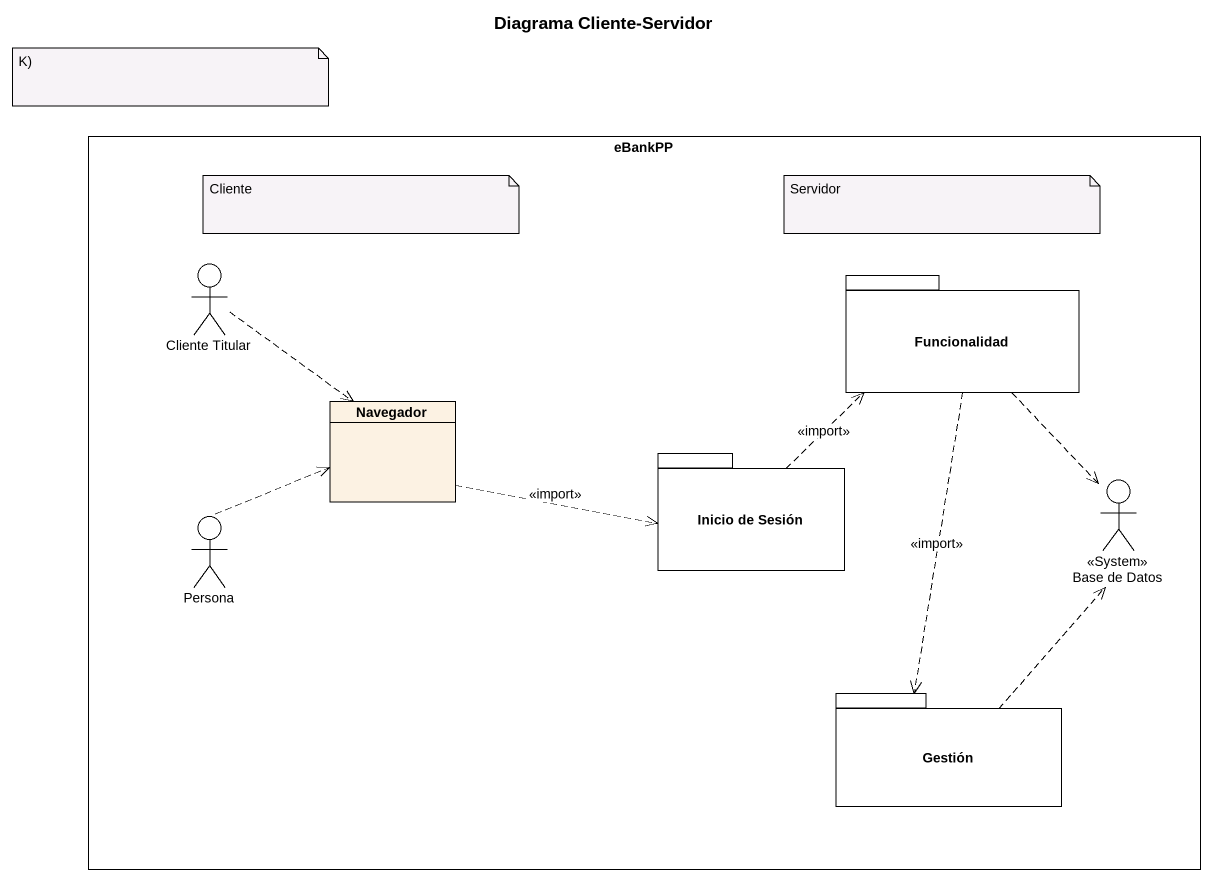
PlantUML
@startuml
title Diagrama Cliente-Servidor
allowmixing
hide circle
hide empty members
rectangle eBankPP {
  actor "Cliente Titular" as Cliente_Titular
  package Funcionalidad {
  }
  class Navegador
  package "Inicio de Sesión" as Inicio_de_Sesión {
  }
  actor "Base de Datos" as Base_de_Datos <<System>>
  actor Persona
  package Gestión {
  }
}
Cliente_Titular ..> Navegador
Funcionalidad ..> Base_de_Datos
Funcionalidad ..> Gestión : <<import>>
Navegador .right.> Inicio_de_Sesión : <<import>>
Inicio_de_Sesión .up.> Funcionalidad : <<import>>
Persona .up.> Navegador
Gestión .up.> Base_de_Datos
note as N1
  K)
end note
note as N2
  Cliente
end note
note as N3
  Servidor
end note
@enduml
